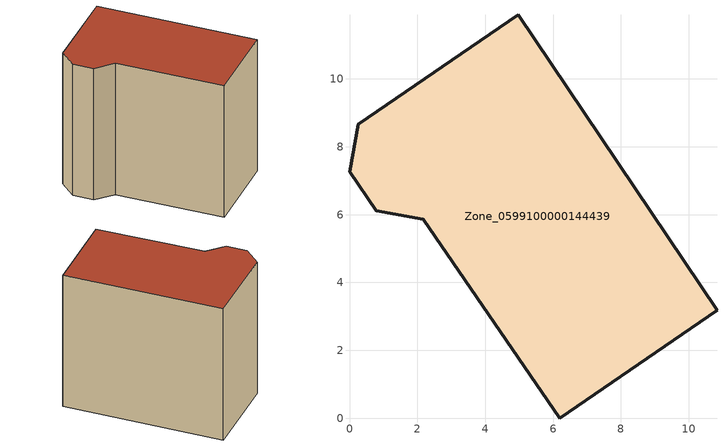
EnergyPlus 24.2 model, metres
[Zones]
Zone_0599100000144439
 floor ground (C_G): 4.97,11.89 10.83,3.18 6.2,0 2.18,5.86 0.79,6.11 0,7.26 0.26,8.67 z0
 wall outside (C_F): 0.26,8.67 0,7.26 0.79,6.11 2.18,5.86 6.2,0 10.83,3.18 4.97,11.89 0.26,8.67 z0:9.45
 roof outside (C_R): 6.2,0 10.83,3.18 4.97,11.89 0.26,8.67 0,7.26 0.79,6.11 2.18,5.86 z9.45
[BUILDING]
Pand.0599100000144439: North Axis=0; Terrain=City; Loads Convergence Tolerance Value=0.04; Temperature Convergence Tolerance Value=0.4; Solar Distribution=FullExterior; Maximum Number of Warmup Days=25; Minimum Number of Warmup Days=1
[Site:Location]
Rotterdam.The.Hague.AP_ZH_NLD Design_Conditions: Latitude=51.96; Longitude=4.45; Time Zone=1; Elevation=-4.5
[SITE:GROUNDTEMPERATURE:BUILDINGSURFACE]
18, 18, 18, 18, 18, 18, 18, 18, 18, 18, 18, 18
[MATERIAL] Thermal Absorptance=0.9; Solar Absorptance=0.7; Visible Absorptance=0.7
Name | Roughness | Thickness | Conductivity | Density | Specific Heat
G.TC.1946 | MediumSmooth | 0.15 | 1 | 540 | 1210
F.TC.1946 | Rough | 0.3 | 0.857143 | 1920 | 840
R.TC.1946 | MediumRough | 0.2 | 0.909091 | 1500 | 1000
[CONSTRUCTION]
C_G: G.TC.1946
C_F: F.TC.1946
C_R: R.TC.1946
[ZONE]
Zone_0599100000144439: Type=1; Multiplier=1; Ceiling Height=Autocalculate; Volume=Autocalculate; Floor Area=autocalculate; Part of Total Floor Area=Yes
[ZONEINFILTRATION:DESIGNFLOWRATE]
Infil_Zone_0599100000144439: Zone or ZoneList or Space or SpaceList=Zone_0599100000144439; Schedule=AlwaysOn; Design Flow Rate Calculation Method=Flow/Area; Flow Rate per Floor Area=0.003; Constant Term Coefficient=1; Temperature Term Coefficient=0; Velocity Term Coefficient=0; Velocity Squared Term Coefficient=0
[HVACTEMPLATE:ZONE:IDEALLOADSAIRSYSTEM]
Zone_0599100000144439: Maximum Heating Supply Air Temperature=50; Minimum Cooling Supply Air Temperature=13; Maximum Heating Supply Air Humidity Ratio=0.0156; Minimum Cooling Supply Air Humidity Ratio=0.0077; Heating Limit=NoLimit; Cooling Limit=NoLimit; Dehumidification Control Type=ConstantSensibleHeatRatio; Cooling Sensible Heat Ratio=0.7; Dehumidification Setpoint=60; Humidification Control Type=None; Humidification Setpoint=30; Outdoor Air Method=None; Outdoor Air Flow Rate per Person=0.00944; Outdoor Air Flow Rate per Zone Floor Area=0; Outdoor Air Flow Rate per Zone=0; Demand Controlled Ventilation Type=None; Outdoor Air Economizer Type=NoEconomizer; Heat Recovery Type=None; Sensible Heat Recovery Effectiveness=0.7; Latent Heat Recovery Effectiveness=0.65
[ZONECONTROL:THERMOSTAT]
ThermostatControl_Zone_0599100000144439: Zone or ZoneList=Zone_0599100000144439; Control Type Schedule=DualSetpointControlType; Control 1=Thermostat_Zone_0599100000144439; Temperature Difference Between Cutout And Setpoint=0
[THERMOSTATSETPOINT:DUALSETPOINT]
Thermostat_Zone_0599100000144439: Heating Setpoint Temperature Schedule=HeatingSetpoint_Zone_0599100000144439; Cooling Setpoint Temperature Schedule=CoolingSetpoint_Zone_0599100000144439
[SCHEDULE:COMPACT]
HeatingSetpoint_Zone_0599100000144439: Through: 12/31, For: AllDays, Until: 24:00, 21
CoolingSetpoint_Zone_0599100000144439: Through: 12/31, For: AllDays, Until: 24:00, 24
DualSetpointControlType: Through: 12/31, For: AllDays, Until: 24:00, 4
AlwaysOn: Through: 12/31, For: AllDays, Until: 24:00, 1
